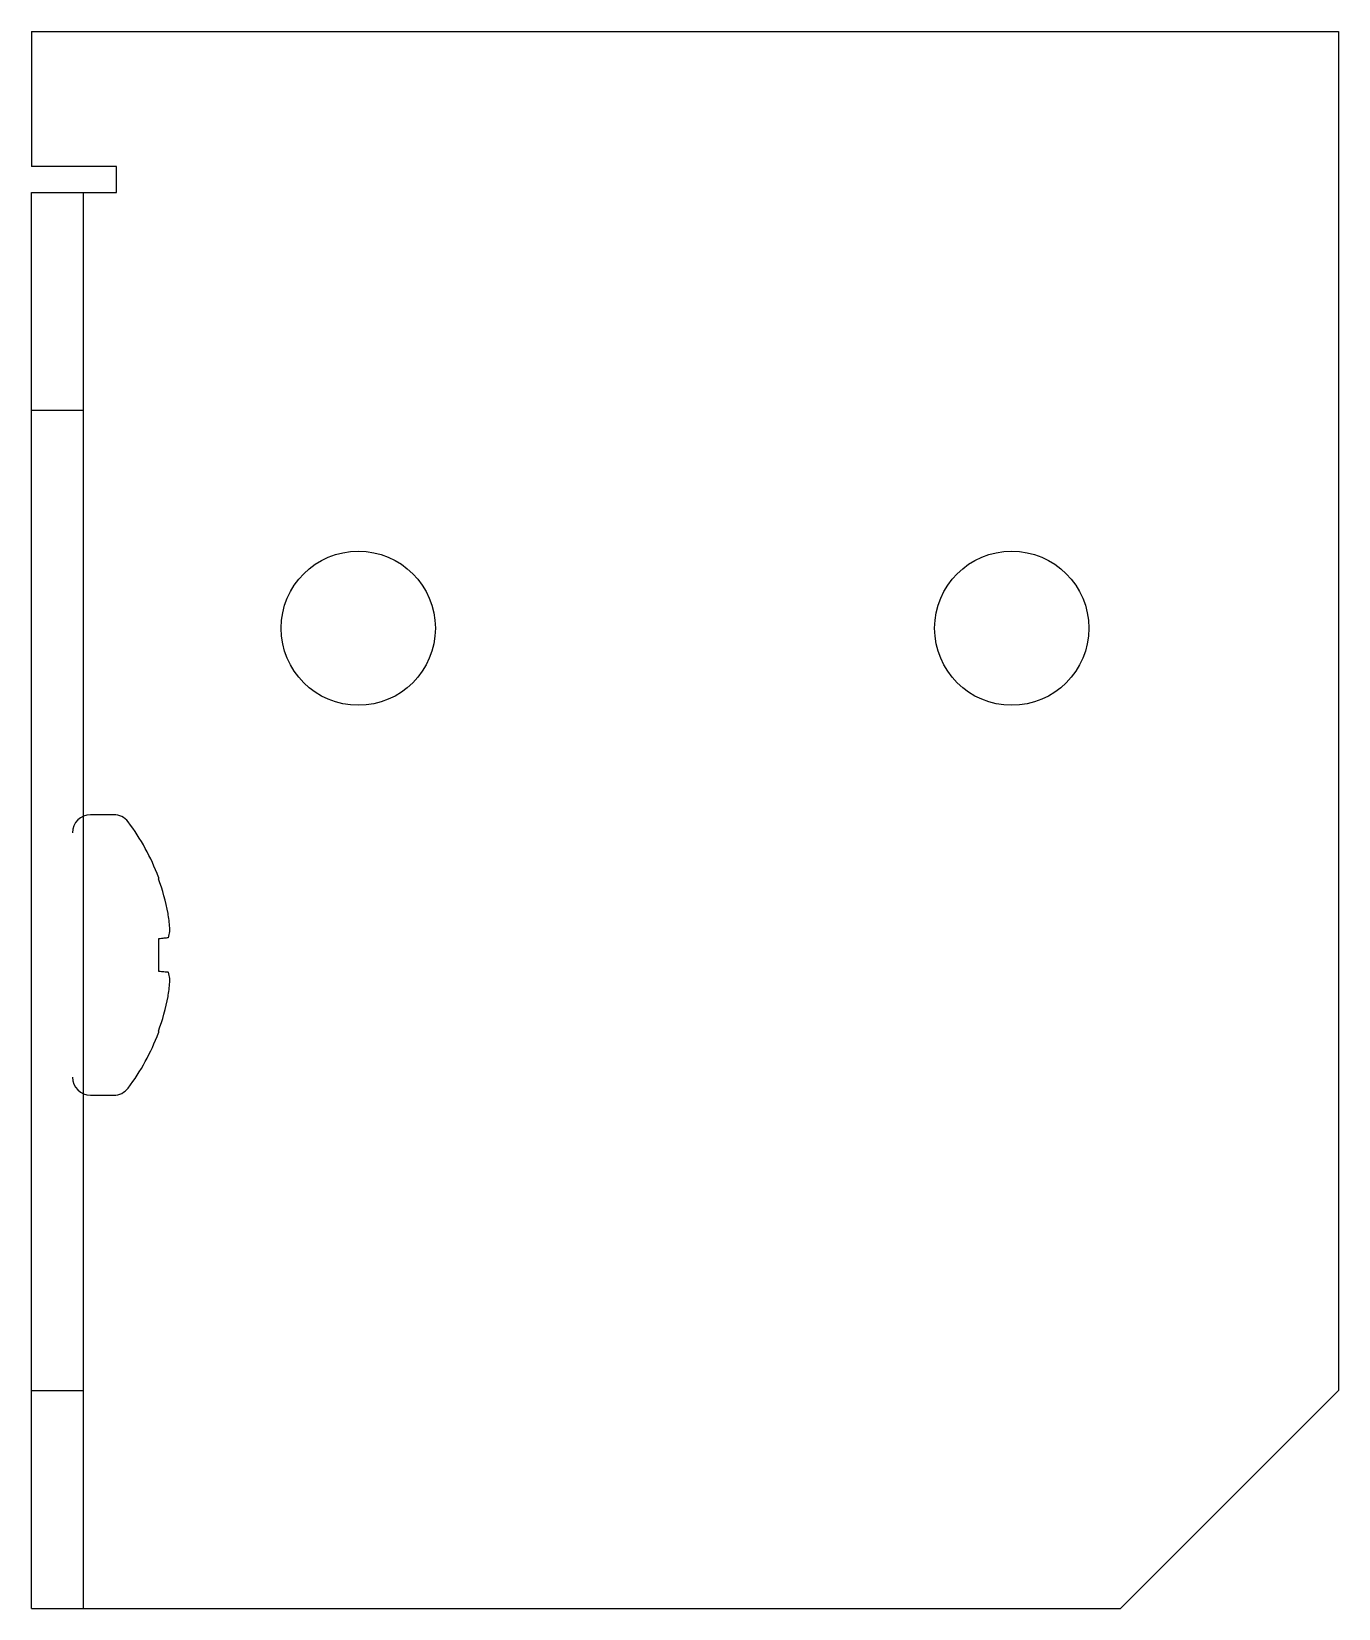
# Model space of a CAD drawing. Header units: inches. Extents: x 185 to 315, y 0 to 83.
# Drawn here: x 259.287 to 260.787, y 24.208 to 26.018 of the extents above; entities that cross this region are included whole.
import ezdxf

# ---------------------------------------------------------------- set-up
doc = ezdxf.new("R2010")
doc.units = ezdxf.units.IN
doc.header["$LTSCALE"] = 0.5
doc.header["$MEASUREMENT"] = 0
doc.layers.get('0').update_dxf_attribs({"color": 255, "linetype": 'CONTINUOUS'})
doc.layers.add('Hardware', color=242, linetype='CONTINUOUS')
doc.layers.add('Joiner', color=11, linetype='CONTINUOUS', plot=False)

# ---------------------------------------------------------------- blocks, each defined once
blk = doc.blocks.new('*U77')
at = {"layer": 'Hardware', "linetype": 'Continuous', "lineweight": 25, "transparency": 16777216}
for p, q in [((0.157, -0.839), (0.1303, -0.839)), ((0.2083, -0.9106), (0.2083, -0.9126)), ((0.2196, -0.9539), (0.2193, -0.9524)), ((0.2083, -0.9814), (0.2083, -1.0186)), ((0.2193, -0.9805), (0.2196, -0.9801)), ((0.2196, -1.0199), (0.2193, -1.0195)), ((0.2193, -1.0476), (0.2196, -1.0461)), ((0.2083, -1.0874), (0.2083, -1.0894)), ((0.1303, -1.161), (0.157, -1.161))]:
    blk.add_line(p, q, dxfattribs=at)
at = {"layer": 'Hardware', "linetype": 'Continuous', "lineweight": 25, "transparency": 16777216, "flags": 128}
for points in [[(0.2193, -0.9805), (0.2183, -0.9805), (0.2172, -0.9806), (0.216, -0.9808), (0.2146, -0.9809), (0.2132, -0.981), (0.2117, -0.9811), (0.2101, -0.9813), (0.2083, -0.9814)], [(0.2083, -1.0186), (0.2101, -1.0187), (0.2117, -1.0189), (0.2132, -1.019), (0.2146, -1.0191), (0.216, -1.0192), (0.2172, -1.0194), (0.2183, -1.0195), (0.2193, -1.0195)]]:
    blk.add_lwpolyline(points, dxfattribs=at)
at = {"layer": 'Hardware', "linetype": 'Continuous', "lineweight": 25, "transparency": 16777216}
for centre, radius, start, end in [((0.1303, -0.8597), 0.0207, 90, 180), ((0.157, -0.8597), 0.0207, 36.9405, 90), ((-0.0296, -1), 0.2541, 20.5946, 36.9405), ((-0.0311, -0.9999), 0.2548, 10.7479, 20.0559), ((0.0065, -0.9861), 0.2155, 4.0562, 8.5693), ((0.1788, -0.9657), 0.0433, 340.4904, 350.3089), ((0.1788, -1.0343), 0.0433, 9.6912, 19.5101), ((0.0065, -1.0139), 0.2155, 351.4306, 355.9439), ((-0.0311, -1.0001), 0.2548, 339.9441, 349.2521), ((-0.0296, -1), 0.2541, 323.0595, 339.4054), ((0.1303, -1.1403), 0.0207, 180, 270), ((0.157, -1.1403), 0.0207, 270, 323.0595)]:
    blk.add_arc(centre, radius, start, end, dxfattribs=at)
for points, knots in [([(0.2214, -0.973), (0.2215, -0.9728), (0.2215, -0.9723), (0.2215, -0.9715), (0.2214, -0.9709), (0.2214, -0.9708)], [0, 0, 0, 0, 0.429819, 0.859683, 1, 1, 1, 1]), ([(0.2214, -1.0292), (0.2215, -1.0288), (0.2215, -1.028), (0.2215, -1.0273), (0.2214, -1.0271), (0.2214, -1.027)], [0, 0, 0, 0, 0.429846, 0.85964, 1, 1, 1, 1])]:
    blk.add_open_spline(points, degree=3, knots=knots, dxfattribs=at)
at = {"layer": 'Joiner', "linetype": 'ByBlock', "lineweight": 25, "transparency": 16777216}
for p, q in [((0.0626, 0.0598), (0.0626, -0.0951)), ((0.0626, 0.0598), (1.5626, 0.0598)), ((1.5626, 0.0598), (1.5626, -1.5)), ((0.1603, -0.0951), (0.0626, -0.0951)), ((0.1603, -0.125), (0.1603, -0.0951)), ((0.0626, -1.75), (0.0626, -0.125)), ((0.0626, -0.125), (0.1603, -0.125)), ((0.1224, -1.75), (0.1224, -0.125)), ((0.1224, -0.375), (0.0626, -0.375)), ((0.0626, -1.5), (0.1224, -1.5)), ((1.3126, -1.75), (1.5626, -1.5)), ((0.0626, -1.75), (1.3126, -1.75))]:
    blk.add_line(p, q, dxfattribs=at)
for centre in [(0.4376, -0.625), (1.1876, -0.625)]:
    blk.add_circle(centre, 0.0885, dxfattribs=at)

msp = doc.modelspace()

# ---------------------------------------------------------------- block references
at = {"transparency": 16777216}
msp.add_blockref('*U77', (259.22425, 25.95792), dxfattribs=at)

doc.saveas('drawing.dxf')
